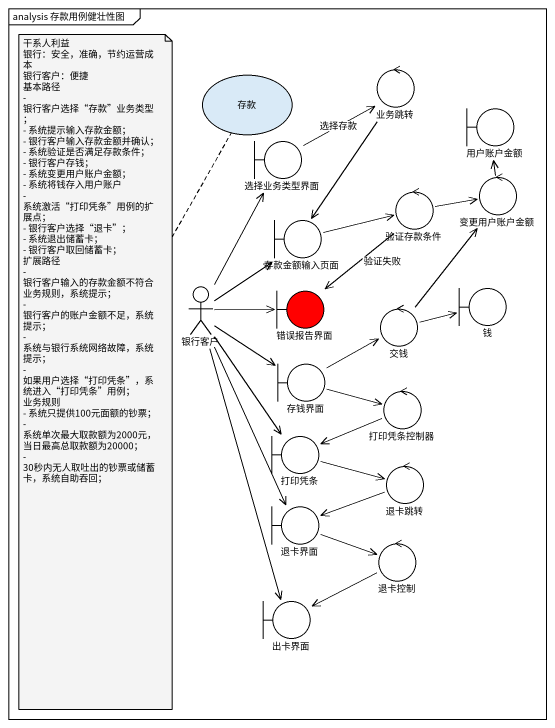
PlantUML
@startuml
mainframe analysis 存款用例健壮性图
usecase 存款
control 业务跳转
boundary 用户账户金额
boundary 选择业务类型界面
control 验证存款条件
control 变更用户账户金额
boundary 存款金额输入页面
actor 银行客户
boundary 错误报告界面 #FF0000
control 交钱
boundary 钱
boundary 存钱界面
control 打印凭条控制器
boundary 打印凭条
control 退卡跳转
boundary 退卡界面
control 退卡控制
boundary 出卡界面
业务跳转 --> 存款金额输入页面
选择业务类型界面 -up-> 业务跳转 : 选择存款
验证存款条件 -right-> 变更用户账户金额
验证存款条件 --> 错误报告界面 : 验证失败
变更用户账户金额 -up-> 用户账户金额
存款金额输入页面 -right-> 验证存款条件
银行客户 -up-> 选择业务类型界面
银行客户 -up-> 存款金额输入页面
银行客户 -right-> 错误报告界面
银行客户 --> 存钱界面
银行客户 --> 打印凭条
银行客户 --> 退卡界面
银行客户 --> 出卡界面
交钱 -up-> 变更用户账户金额
交钱 -right-> 钱
存钱界面 -right-> 交钱
存钱界面 -right-> 打印凭条控制器
打印凭条控制器 -left-> 打印凭条
打印凭条 -right-> 退卡跳转
退卡跳转 -left-> 退卡界面
退卡界面 -right-> 退卡控制
退卡控制 -left-> 出卡界面
note bottom of 存款
  干系人利益
  银行：安全，准确，节约运营成本
  银行客户：便捷
  基本路径
  - 银行客户选择“存款”业务类型；
  - 系统提示输入存款金额；
  - 银行客户输入存款金额并确认；
  - 系统验证是否满足存款条件；
  - 银行客户存钱；
  - 系统变更用户账户金额；
  - 系统将钱存入用户账户
  - 系统激活“打印凭条”用例的扩展点；
  - 银行客户选择“退卡”；
  - 系统退出储蓄卡；
  - 银行客户取回储蓄卡；
  扩展路径
  - 银行客户输入的存款金额不符合业务规则，系统提示；
  - 银行客户的账户金额不足，系统提示；
  - 系统与银行系统网络故障，系统提示；
  - 如果用户选择“打印凭条”，系统进入“打印凭条”用例；
  业务规则
  - 系统只提供100元面额的钞票；
  - 系统单次最大取款额为2000元，当日最高总取款额为20000；
  - 30秒内无人取吐出的钞票或储蓄卡，系统自助吞回；
end note
@enduml
